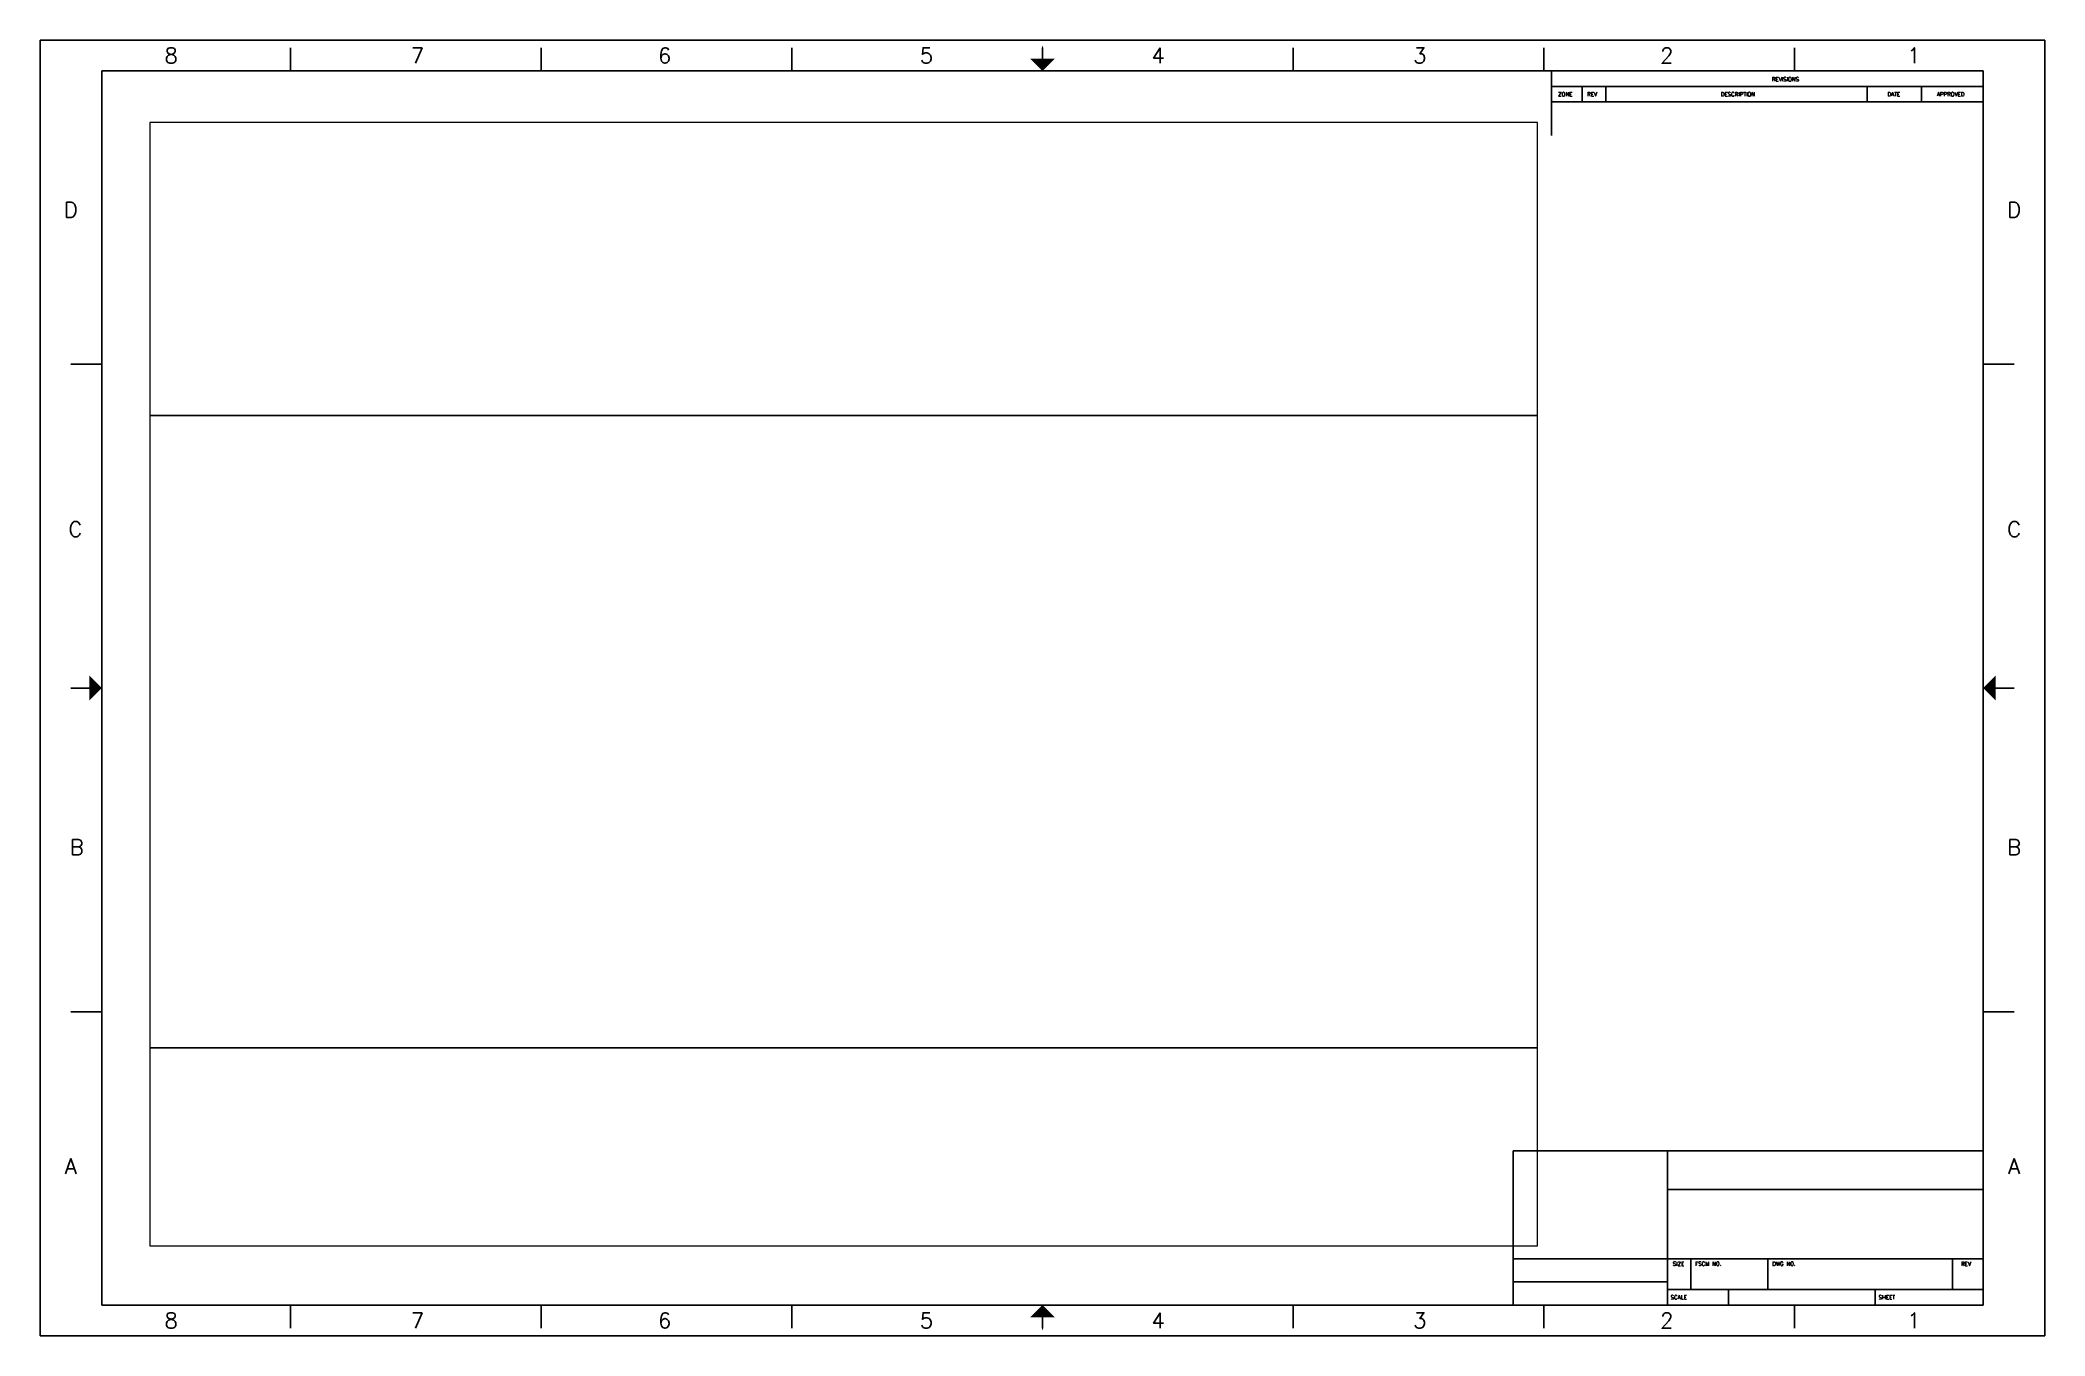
# Paper-space layout 'D-Size Layout' of a CAD drawing. Header units: millimetres, sheet in inches. Extents: x 0 to 32.5, y 0 to 21.
# The model-space entities are those that its viewports show. They can reach past a viewport. Long polylines and large blocks are cut down to what shows.
import ezdxf
from ezdxf.enums import TextEntityAlignment as Align

# ---------------------------------------------------------------- set-up
doc = ezdxf.new("R2010")
doc.units = ezdxf.units.MM
doc.layers.add('Title Block', color=7, linetype='Continuous')
doc.layers.add('Viewport', color=5, linetype='Continuous')
doc.styles.add('Roman', font='romans')
doc.styles.get("Standard").update_dxf_attribs({"font": 'arial.ttf'})
doc.dimstyles.new('ISO-25', dxfattribs={"dimtxt": 40, "dimasz": 50, "dimexe": 1.25, "dimexo": 0.625, "dimtad": 1, "dimtxsty": 'Standard', "dimcen": 2.5, "dimadec": 0, "dimazin": 0, "dimtfac": 1, "dimtmove": 0, "dimatfit": 3, "dimfxl": 1, "dimarcsym": 0})

# ---------------------------------------------------------------- blocks, each defined once
blk = doc.blocks.new('ANSI D title block')
at = {"layer": 'Title Block'}
for p, q in [((32.5, 21), (0, 21)), ((0, 21), (0, 0)), ((4.062, 20.5), (4.062, 20.875)), ((8.125, 20.5), (8.125, 20.875)), ((12.188, 20.5), (12.188, 20.875)), ((16.25, 20.5), (16.25, 20.875)), ((20.312, 20.5), (20.312, 20.875)), ((24.375, 20.5), (24.375, 20.875)), ((28.438, 20.5), (28.438, 20.875)), ((32.5, 0), (32.5, 21)), ((32.5, 20.5), (32.5, 20.875)), ((31.5, 20.5), (1, 20.5)), ((1, 20.5), (1, 0.5)), ((24.5, 19.453), (24.5, 20.5)), ((31.5, 0.5), (31.5, 20.5)), ((24.5, 20.25), (31.5, 20.25)), ((25, 20), (25, 20.25)), ((25.38, 20), (25.38, 20.25)), ((29.62, 20), (29.62, 20.25)), ((30.5, 20), (30.5, 20.25)), ((24.5, 20), (31.5, 20)), ((0.5, 15.75), (1, 15.75)), ((32, 15.75), (31.5, 15.75)), ((0.5, 10.5), (1, 10.5)), ((31.5, 10.5), (32, 10.5)), ((0.5, 5.25), (1, 5.25)), ((32, 5.25), (31.5, 5.25)), ((23.88, 3), (31.5, 3)), ((23.88, 0.5), (23.88, 3)), ((26.38, 0.5), (26.38, 3)), ((26.38, 2.37), (31.5, 2.37)), ((23.88, 1.25), (31.5, 1.25)), ((26.76, 0.75), (26.76, 1.25)), ((28.01, 0.75), (28.01, 1.25)), ((31, 0.75), (31, 1.25)), ((23.88, 0.875), (26.38, 0.875)), ((26.38, 0.75), (31.5, 0.75)), ((27.37, 0.5), (27.37, 0.75)), ((29.75, 0.5), (29.75, 0.75)), ((1, 0.5), (31.5, 0.5)), ((4.062, 0.5), (4.062, 0.125)), ((8.125, 0.5), (8.125, 0.125)), ((12.188, 0.5), (12.188, 0.125)), ((16.25, 0.125), (16.25, 0.5)), ((20.312, 0.5), (20.312, 0.125)), ((24.375, 0.5), (24.375, 0.125)), ((28.438, 0.5), (28.438, 0.125)), ((32.5, 0.125), (32.5, 0.5)), ((0, 0), (32.5, 0))]:
    blk.add_line(p, q, dxfattribs=at)
at = {"layer": 'Title Block', "const_width": 0.02}
for points in [[(16.25, 20.9), (16.25, 20.7)], [(0.6, 10.5), (0.8, 10.5)], [(0.6, 10.5), (0.6, 10.5)], [(31.9, 10.5), (31.9, 10.5)], [(16.25, 0.1), (16.25, 0.3)]]:
    blk.add_lwpolyline(points, dxfattribs=at)
at = {"layer": 'Title Block'}
for points in [[(16.05, 20.7), (16.45, 20.7), (16.25, 20.5)], [(0.8, 10.3), (0.8, 10.7), (1, 10.5)], [(31.7, 10.3), (31.7, 10.7), (31.5, 10.5)], [(16.05, 0.3), (16.45, 0.3), (16.25, 0.5)]]:
    blk.add_solid(points, dxfattribs=at)
at = {"color": 0, "style": 'Roman', "flags": 8}
for tag, p in [('FNAME', (-0.05, 6)), ('REVDATE', (-0.05, 3)), ('USER', (-0.05, 0))]:
    blk.add_attdef(tag, p, '', height=0.15, rotation=90, dxfattribs=at)
at = {"layer": 'Title Block', "style": 'Roman'}
for s, p in [('8', (2.125, 20.75)), ('7', (6.119, 20.75)), ('6', (10.125, 20.75)), ('5', (14.369, 20.75)), ('4', (18.125, 20.75)), ('3', (22.369, 20.75)), ('2', (26.369, 20.75)), ('1', (30.375, 20.75)), ('D', (0.5, 18.25)), ('D', (32, 18.25)), ('C', (0.571, 13.073)), ('C', (32, 13.073)), ('B', (0.595, 7.919)), ('B', (32, 7.919)), ('A', (0.5, 2.75)), ('A', (32, 2.75)), ('8', (2.125, 0.25)), ('7', (6.119, 0.25)), ('6', (10.125, 0.25)), ('5', (14.369, 0.25)), ('4', (18.125, 0.25)), ('3', (22.369, 0.25)), ('2', (26.369, 0.25)), ('1', (30.375, 0.25))]:
    blk.add_text(s, height=0.25, dxfattribs=at).set_placement(p, align=Align.MIDDLE_CENTER)
for s, p in [('ZONE', (24.609, 20.09)), ('REV', (25.08, 20.09)), ('DESCRIPTION', (27.246, 20.09)), ('REVISIONS', (28.075, 20.332)), ('DATE', (29.948, 20.09)), ('APPROVED', (30.748, 20.09)), ('SIZE', (26.468, 1.136)), ('FSCM NO.', (26.829, 1.136)), ('DWG NO.', (28.081, 1.136)), ('REV', (31.14, 1.136)), ('SCALE', (26.432, 0.593)), ('SHEET', (29.803, 0.593))]:
    blk.add_text(s, height=0.065, dxfattribs=at).set_placement(p)
blk = doc.blocks.new('*D15')
at = {"color": 0, "lineweight": -2, "transparency": 16777216}
for p, q in [((69.625, 39.25), (-32.242, 39.25)), ((-30.992, 34.25), (-30.992, 15.25)), ((69.625, 10.25), (-32.242, 10.25))]:
    blk.add_line(p, q, dxfattribs=at)
at = {"color": 0, "transparency": 16777216}
for points in [[(-31.825, 34.25), (-30.159, 34.25), (-30.992, 39.25)], [(-31.825, 15.25), (-30.159, 15.25), (-30.992, 10.25)]]:
    blk.add_solid(points, dxfattribs=at)
at = {"layer": 'Defpoints', "color": 0, "transparency": 16777216}
for p in [(70.25, 39.25), (-30.992, 10.25), (70.25, 10.25)]:
    blk.add_point(p, dxfattribs=at)
at = {"color": 0, "transparency": 16777216, "insert": (-36.723, 24.75), "char_height": 10, "attachment_point": 5, "rotation": 90}
blk.add_mtext('29', dxfattribs=at)
blk = doc.blocks.new('*D17')
at = {"color": 0, "lineweight": -2, "transparency": 16777216}
for p, q in [((-30.484, 20.25), (-30.484, 30.25)), ((69.625, 10.25), (-31.734, 10.25)), ((-30.484, 10.25), (-30.484, 0)), ((69, 0), (-31.734, 0)), ((-30.484, -10), (-30.484, -54.129))]:
    blk.add_line(p, q, dxfattribs=at)
at = {"color": 0, "transparency": 16777216}
for points in [[(-32.151, 20.25), (-28.817, 20.25), (-30.484, 10.25)], [(-32.151, -10), (-28.817, -10), (-30.484, 0)]]:
    blk.add_solid(points, dxfattribs=at)
at = {"layer": 'Defpoints', "color": 0, "transparency": 16777216}
for p in [(70.25, 10.25), (-30.484, 0), (69.625, 0)]:
    blk.add_point(p, dxfattribs=at)
at = {"color": 0, "transparency": 16777216, "insert": (-37.119, -37.064), "char_height": 10, "attachment_point": 5, "rotation": 90}
blk.add_mtext('10,25', dxfattribs=at)

msp = doc.modelspace()

# ---------------------------------------------------------------- dimensions: what is measured, and where the dimension line sits
at = {"color": 3}
for base, p1, p2, override, picture, middle in [((-30.992, 10.25), (70.25, 39.25), (70.25, 10.25), {"dimtxt": 10, "dimasz": 5}, '*D15', (-36.723, 24.75)), ((-30.484, 0), (70.25, 10.25), (69.625, 0), {"dimtxt": 10, "dimasz": 10}, '*D17', (-37.119, -37.064))]:
    dim = msp.add_linear_dim(base=base, p1=p1, p2=p2, angle=90, dimstyle='ISO-25', override=override, dxfattribs=at)
    dim.commit()
    dim.dimension.update_dxf_attribs({"geometry": picture, "text_midpoint": middle})

psp = doc.layouts.new('D-Size Layout')

# ---------------------------------------------------------------- block references
at = {"layer": 'Title Block'}
psp.add_blockref('ANSI D title block', (0, 0), dxfattribs=at)

# ---------------------------------------------------------------- viewports
at = {"layer": 'Viewport'}
psp.add_viewport(center=(13.026, 10.564), size=(22.497, 18.20451), view_center_point=(7.964, 5.898), view_height=18.20451, dxfattribs=at)

doc.saveas('drawing.dxf')
